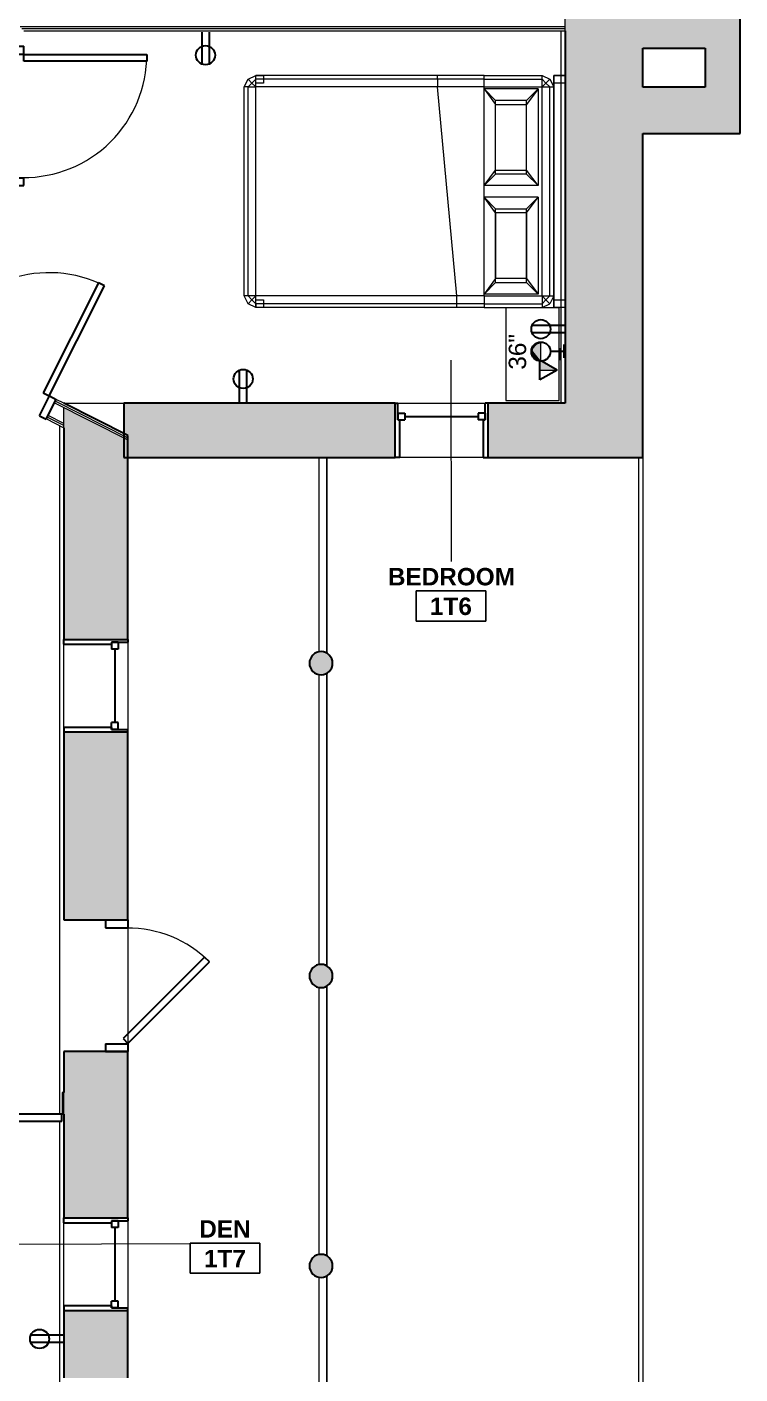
# Model space of a CAD drawing. Header units: inches. Extents: x -4688 to 1542, y -3558 to 978.
# Drawn here: x 1322.7 to 1507, y 351.4 to 699.5 of the extents above; entities that cross this region are included whole.
import ezdxf

# ---------------------------------------------------------------- set-up
doc = ezdxf.new("R2010")
doc.units = ezdxf.units.IN
doc.header["$MEASUREMENT"] = 0
doc.linetypes.add('Dash 1_16_', pattern=[0.125, 0.0625, -0.0625])
for name, color, linetype, lineweight in [('A-ANNO-NOTE', 131, 'Continuous', 40), ('A-AREA-IDEN', 2, 'Continuous', 9), ('A-DETL-GENF', 92, 'Continuous', 18), ('A-DOOR', 31, 'Continuous', 18), ('A-DOOR-FRAM', 31, 'Continuous', 30), ('A-FLOR', 192, 'Continuous', 18), ('A-FLOR-HRAL', 11, 'Continuous', 18), ('A-GLAZ', 151, 'Continuous', 18), ('A-WALL', 113, 'Continuous', 18), ('A-WALL-PATT', 111, 'Continuous', 18), ('G-IMPT', 8, 'Continuous', 9), ('I-FURN', 30, 'Continuous', 9), ('I-WALL', 2, 'Continuous', 18), ('S-COLS', 52, 'Continuous', 18)]:
    doc.layers.add(name, color=color, linetype=linetype, lineweight=lineweight)
doc.styles.add('Swis721 Lt BT', font='swissl.ttf', dxfattribs={"height": 4.5})
doc.styles.add('Swis721 Lt BT_B', font='', dxfattribs={"height": 4.5})
doc.styles.get('Swis721 Lt BT_B').set_extended_font_data('Swis721 Lt BT', bold=True)

# ---------------------------------------------------------------- blocks, each defined once
blk = doc.blocks.new('Single Flush - D9 2_6_ X 8_-7612847-1st Floor Power _ Signal')
at = {"layer": 'A-DOOR', "color": 8, "lineweight": 30}
for p, q in [((-6.17, 29.33), (-7.41, 28.09)), ((-7.41, 28.09), (13.67, 7.01)), ((14.91, 8.25), (-6.17, 29.33)), ((13.67, 7.01), (14.91, 8.25))]:
    blk.add_line(p, q, dxfattribs=at)
at = {"layer": 'A-DOOR', "lineweight": 9}
blk.add_arc((14.91, 8.25), 29.81, 135, 180.5, dxfattribs=at)
at = {"layer": 'A-DOOR-FRAM', "color": 8}
for p, q in [((-17, 2.5), (-17, 8.25)), ((-17, 8.25), (-15, 8.25)), ((-15, 2.5), (-15, 8.25)), ((15, 2.5), (15, 8.25)), ((15, 8.25), (17, 8.25)), ((17, 2.5), (17, 8.25)), ((-17, 2.5), (-15, 2.5)), ((15, 2.5), (17, 2.5))]:
    blk.add_line(p, q, dxfattribs=at)
blk = doc.blocks.new('Double Hung - 24_ x 48_-4891496-1st Floor Power _ Signal')
at = {"layer": 'A-GLAZ', "color": 8, "lineweight": 30}
for p, q in [((-12, 7), (-11.25, 7)), ((-11.25, 2.75), (-11.25, 7)), ((11.25, 2.75), (11.25, 7)), ((12, 7), (11.25, 7)), ((-11.25, 4.5), (-11.25, 2.75)), ((-11.25, 4.5), (-9.5, 4.5)), ((-9.5, 4.5), (-9.5, 2.75)), ((-9.5, 3.625), (9.5, 3.625)), ((9.5, 4.5), (9.5, 2.75)), ((11.25, 4.5), (9.5, 4.5)), ((11.25, 4.5), (11.25, 2.75)), ((-11.25, 2.75), (-9.5, 2.75)), ((-11.25, 2.75), (-10.75, 2.75)), ((-10.75, -7), (-10.75, 2.75)), ((11.25, 2.75), (9.5, 2.75)), ((10.75, 2.75), (11.25, 2.75)), ((10.75, 2.75), (10.75, -7)), ((-10.75, -7), (-12, -7)), ((10.75, -7), (12, -7))]:
    blk.add_line(p, q, dxfattribs=at)
blk = doc.blocks.new('Double Hung - 24_ x 48_-4891590-1st Floor Power _ Signal')
at = {"layer": 'A-GLAZ', "color": 8, "lineweight": 30}
for p, q in [((-12, 8.25), (-11.25, 8.25)), ((-11.25, 4), (-11.25, 8.25)), ((11.25, 4), (11.25, 8.25)), ((12, 8.25), (11.25, 8.25)), ((-11.25, 5.75), (-11.25, 4)), ((-11.25, 5.75), (-9.5, 5.75)), ((-11.25, 4), (-9.5, 4)), ((-11.25, 4), (-10.75, 4)), ((-10.75, -8.25), (-10.75, 4)), ((-9.5, 5.75), (-9.5, 4)), ((-9.5, 4.875), (9.5, 4.875)), ((9.5, 5.75), (9.5, 4)), ((11.25, 5.75), (9.5, 5.75)), ((11.25, 4), (9.5, 4)), ((10.75, 4), (11.25, 4)), ((10.75, 4), (10.75, -8.25)), ((11.25, 5.75), (11.25, 4)), ((-10.75, -8.25), (-12, -8.25)), ((10.75, -8.25), (12, -8.25))]:
    blk.add_line(p, q, dxfattribs=at)
blk = doc.blocks.new('Top Rail Type - Top Rail_Internal_-5166124-1st Floor Power _ Signal')
at = {"layer": 'A-FLOR-HRAL', "lineweight": 9}
for p, q in [((1398.24, 537.98), (1398.24, 588.25)), ((1400.24, 588.25), (1400.24, 537.62)), ((1398.24, 457.17), (1398.24, 532.18)), ((1400.24, 532.55), (1400.24, 456.8)), ((1398.24, 382.25), (1398.24, 451.37)), ((1400.24, 451.73), (1400.24, 381.88)), ((1398.24, 291.94), (1398.24, 376.44)), ((1400.24, 376.81), (1400.24, 291.94))]:
    blk.add_line(p, q, dxfattribs=at)
blk = doc.blocks.new('Top Rail Type - Top Rail_Internal_-V7-1st Floor Power _ Signal')
at = {"layer": 'A-FLOR-HRAL', "lineweight": 9}
for p, q in [((1398.24, 537.98), (1398.24, 588.25)), ((1400.24, 537.62), (1400.24, 588.25)), ((1398.24, 457.17), (1398.24, 532.18)), ((1400.24, 456.8), (1400.24, 532.55)), ((1398.24, 382.25), (1398.24, 451.37)), ((1400.24, 381.88), (1400.24, 451.73)), ((1398.24, 291.94), (1398.24, 376.44)), ((1400.24, 291.94), (1400.24, 376.81))]:
    blk.add_line(p, q, dxfattribs=at)
blk = doc.blocks.new('Concrete-Round-Column - upperbalconycolumns-5166636-1st Floor Power _ Signal')
at = {"layer": 'S-COLS', "lineweight": 9}
blk.add_hatch(color=7, dxfattribs=at).paths.add_polyline_path([(0, -3), (1.15, -2.77), (2.12, -2.12), (2.77, -1.15), (3, 0), (2.77, 1.15), (2.12, 2.12), (1.15, 2.77), (0, 3), (-1.15, 2.77), (-2.12, 2.12), (-2.77, 1.15), (-3, 0), (-2.77, -1.15), (-2.12, -2.12), (-1.15, -2.77)], flags=0)
at = {"layer": 'S-COLS', "color": 8, "lineweight": 30}
for start, end in [(360, 180), (180, 360)]:
    blk.add_arc((0, 0), 3, start, end, dxfattribs=at)
blk = doc.blocks.new('Barn Door - Solid - Int-F-WDSS-24_ x 84_ 2-7836327-1st Floor Power _ Signal')
at = {"layer": 'A-DETL-GENF', "lineweight": 9}
for p, q in [((17.91, 12), (23.91, 12)), ((17.91, 11.5), (17.91, 12)), ((17.91, 11.5), (23.91, 11.5)), ((23.91, 12.46), (23.91, 12)), ((24.62, 11.75), (23.91, 12.46)), ((24.62, 11.75), (23.91, 11.04)), ((23.91, 11.04), (23.91, 11.5))]:
    blk.add_line(p, q, dxfattribs=at)
at = {"layer": 'A-DOOR', "linetype": 'Dash 1_16_', "lineweight": 9}
for p, q in [((-12, 4.56), (36, 4.56)), ((-12, 4.56), (-12, 2.81)), ((36, 4.56), (36, 2.81)), ((-12, 2.81), (36, 2.81))]:
    blk.add_line(p, q, dxfattribs=at)
at = {"layer": 'A-DOOR', "lineweight": 30}
for p, q in [((11.91, 4.56), (-11.91, 4.56)), ((-11.91, 4.56), (-11.91, 2.81)), ((11.91, 2.81), (11.91, 4.56)), ((-11.91, 2.81), (11.91, 2.81))]:
    blk.add_line(p, q, dxfattribs=at)
blk = doc.blocks.new('Bed_762 - 12ZBED04_dwg-V123-1st Floor Power _ Signal')
at = {"layer": 'G-IMPT'}
for p, q in [((0, 60), (3, 60)), ((0, 60), (3, 60)), ((0, 60), (3, 60)), ((0, 60), (3, 60)), ((3, 60), (3, 0)), ((3, 57), (3, 60)), ((3, 60), (3, 58)), ((3, 60), (3, 58)), ((3, 60), (3, 0)), ((6, 60), (4, 59)), ((6, 60), (4, 59)), ((21, 60), (6, 60)), ((21, 60), (6, 60)), ((6, 59), (6, 60)), ((21, 60), (28, 60)), ((21, 60), (28, 60)), ((21, 59), (21, 60)), ((28, 60), (80, 60)), ((28, 60), (80, 60)), ((28, 60), (28, 59)), ((78, 58), (78, 60)), ((78, 58), (78, 60)), ((78, 60), (80, 60)), ((78, 60), (80, 60)), ((80, 60), (82, 59)), ((80, 60), (82, 59)), ((80, 59), (80, 60)), ((80, 60), (80, 58)), ((80, 60), (80, 58)), ((3, 58), (0, 58)), ((3, 58), (0, 58)), ((3, 57), (4, 59)), ((3, 57), (4, 59)), ((3, 57), (3, 3)), ((3, 57), (3, 3)), ((4, 57), (3, 57)), ((3, 3), (3, 57)), ((5, 58), (4, 59)), ((4, 57), (5, 58)), ((6, 57), (4, 57)), ((4, 57), (4, 3)), ((6, 59), (5, 58)), ((6, 57), (5, 58)), ((6, 57), (6, 59)), ((21, 59), (6, 59)), ((21, 57), (6, 57)), ((6, 57), (6, 3)), ((7, 31.5), (7, 56.5)), ((7, 56.5), (21, 56.5)), ((7, 56.5), (10, 53.5)), ((10, 52.5), (7, 56.5)), ((21, 56.5), (18, 53.5)), ((18, 52.5), (21, 56.5)), ((21, 57), (21, 59)), ((21, 59), (28, 59)), ((21, 57), (21, 56.5)), ((21, 57), (28, 57)), ((21, 56.5), (21, 31.5)), ((21, 56.5), (21, 31.5)), ((28, 59), (28, 57)), ((28, 59), (80, 59)), ((28, 57), (33, 3)), ((28, 57), (80, 57)), ((80, 58), (78, 58)), ((80, 58), (78, 58)), ((80, 59), (80, 57)), ((80, 59), (81, 58)), ((80, 57), (81, 58)), ((80, 57), (82, 57)), ((80, 57), (80, 3)), ((81, 58), (82, 59)), ((81, 58), (82, 57)), ((82, 59), (83, 57)), ((82, 59), (83, 57)), ((82, 57), (83, 57)), ((82, 57), (82, 3)), ((83, 57), (83, 3)), ((83, 57), (83, 3)), ((18, 53.5), (10, 53.5)), ((10, 53.5), (10, 52.5)), ((10, 52.5), (10, 35.5)), ((10, 35.5), (10, 52.5)), ((10, 52.5), (18, 52.5)), ((18, 53.5), (18, 52.5)), ((18, 52.5), (18, 35.5)), ((18, 35.5), (18, 52.5)), ((10, 35.5), (7, 31.5)), ((10, 35.5), (10, 34.5)), ((10, 35.5), (18, 35.5)), ((18, 35.5), (18, 34.5)), ((18, 35.5), (21, 31.5)), ((7, 31.5), (10, 34.5)), ((7, 31.5), (21, 31.5)), ((18, 34.5), (10, 34.5)), ((21, 31.5), (18, 34.5)), ((21, 31.5), (21, 28.5)), ((7, 3.5), (7, 28.5)), ((7, 28.5), (21, 28.5)), ((10, 25.5), (7, 28.5)), ((7, 28.5), (10, 24.5)), ((18, 25.5), (21, 28.5)), ((21, 28.5), (18, 24.5)), ((21, 28.5), (21, 3.5)), ((21, 28.5), (21, 3.5)), ((10, 25.5), (10, 24.5)), ((10, 25.5), (18, 25.5)), ((10, 24.5), (10, 7.5)), ((18, 24.5), (10, 24.5)), ((10, 24.5), (10, 7.5)), ((18, 25.5), (18, 24.5)), ((18, 24.5), (18, 7.5)), ((18, 24.5), (18, 7.5)), ((7, 3.5), (10, 7.5)), ((10, 7.5), (10, 6.5)), ((18, 7.5), (10, 7.5)), ((18, 7.5), (18, 6.5)), ((21, 3.5), (18, 7.5)), ((10, 6.5), (7, 3.5)), ((7, 3.5), (21, 3.5)), ((10, 6.5), (18, 6.5)), ((21, 3.5), (18, 6.5)), ((21, 3.5), (21, 3)), ((0, 2), (3, 2)), ((0, 2), (3, 2)), ((3, 0), (0, 0)), ((4, 1), (3, 3)), ((4, 1), (3, 3)), ((4, 3), (3, 3)), ((3, 0), (3, 3)), ((3, 2), (3, 0)), ((3, 2), (3, 0)), ((6, 3), (4, 3)), ((5, 2), (4, 3)), ((5, 2), (4, 1)), ((6, 0), (4, 1)), ((6, 0), (4, 1)), ((6, 3), (5, 2)), ((6, 1), (5, 2)), ((21, 3), (6, 3)), ((6, 3), (6, 1)), ((21, 1), (6, 1)), ((6, 1), (6, 0)), ((21, 0), (6, 0)), ((21, 3), (21, 1)), ((21, 3), (33, 3)), ((21, 1), (21, 0)), ((21, 1), (33, 1)), ((21, 0), (33, 0)), ((33, 1), (33, 3)), ((33, 3), (80, 3)), ((33, 1), (33, 0)), ((33, 1), (80, 1)), ((33, 0), (80, 0)), ((78, 0), (78, 2)), ((78, 0), (78, 2)), ((78, 2), (80, 2)), ((78, 2), (80, 2)), ((82, 3), (80, 3)), ((80, 3), (81, 2)), ((80, 3), (80, 1)), ((81, 2), (80, 1)), ((80, 2), (80, 0)), ((80, 2), (80, 0)), ((82, 1), (80, 0)), ((82, 1), (80, 0)), ((80, 1), (80, 0)), ((82, 3), (81, 2)), ((81, 2), (82, 1)), ((83, 3), (82, 1)), ((83, 3), (82, 1)), ((82, 3), (83, 3)), ((0, 0), (3, 0)), ((3, 0), (0, 0)), ((3, 0), (0, 0)), ((21, 0), (6, 0)), ((21, 0), (33, 0)), ((33, 0), (80, 0)), ((80, 0), (78, 0)), ((80, 0), (78, 0))]:
    blk.add_line(p, q, dxfattribs=at)
blk = doc.blocks.new('Bed_762 - Bed_762-V124-1st Floor Power _ Signal')
blk.add_blockref('Bed_762 - 12ZBED04_dwg-V123-1st Floor Power _ Signal', (0, 0))
blk = doc.blocks.new('Single Flush - D2 2_8_ X 8_-7836343-1st Floor Power _ Signal')
at = {"layer": 'A-DOOR', "lineweight": 30}
for p, q in [((14.15625, 34.625), (14.15625, 2.8125)), ((15.90625, 34.625), (14.15625, 34.625)), ((15.90625, 2.8125), (15.90625, 34.625)), ((14.15625, 2.8125), (15.90625, 2.8125))]:
    blk.add_line(p, q, dxfattribs=at)
at = {"layer": 'A-DOOR', "lineweight": 9}
blk.add_arc((15.90625, 2.8125), 31.8125, 90, 180.5, dxfattribs=at)
at = {"layer": 'A-DOOR-FRAM'}
for p, q in [((-18, -2.9375), (-18, 2.8125)), ((-18, 2.8125), (-16, 2.8125)), ((-16, -2.9375), (-16, 2.8125)), ((16.000004, -2.9375), (16.000004, 2.8125)), ((16.000004, 2.8125), (18.000004, 2.8125)), ((18.000004, -2.9375), (18.000004, 2.8125)), ((-18, -2.9375), (-16, -2.9375)), ((16.000004, -2.9375), (18.000004, -2.9375))]:
    blk.add_line(p, q, dxfattribs=at)
blk = doc.blocks.new('Single Flush - D2 2_8_ X 8_-7767546-1st Floor Power _ Signal')
at = {"layer": 'A-DOOR', "lineweight": 30}
for p, q in [((14.15625, -2.8125), (15.90625, -2.8125)), ((14.15625, -34.625), (14.15625, -2.8125)), ((15.90625, -2.8125), (15.90625, -34.625)), ((15.90625, -34.625), (14.15625, -34.625))]:
    blk.add_line(p, q, dxfattribs=at)
at = {"layer": 'A-DOOR', "lineweight": 9}
blk.add_arc((15.90625, -2.8125), 31.8125, 179.5, 270, dxfattribs=at)
at = {"layer": 'A-DOOR-FRAM'}
for p, q in [((-18, 2.9375), (-18, -2.8125)), ((-18, 2.9375), (-16, 2.9375)), ((-16, 2.9375), (-16, -2.8125)), ((16.000004, 2.9375), (16.000004, -2.8125)), ((16.000004, 2.9375), (18.000004, 2.9375)), ((18.000004, 2.9375), (18.000004, -2.8125)), ((-18, -2.8125), (-16, -2.8125)), ((16.000004, -2.8125), (18.000004, -2.8125))]:
    blk.add_line(p, q, dxfattribs=at)
blk = doc.blocks.new('Bed_Side_Table_5122 - T-4-6544423-1st Floor Power _ Signal')
at = {"layer": 'I-FURN'}
for p, q in [((12, 3.99), (-12, 3.99)), ((-12, 3.99), (-12, -9.79)), ((12, -9.79), (12, 3.99)), ((-12, -9.79), (-1.38, -9.79)), ((-1.38, -9.79), (-1.38, -10)), ((-1.38, -9.79), (1.38, -9.79)), ((-1.38, -10), (1.38, -10)), ((1.38, -10), (1.38, -9.79)), ((1.38, -9.79), (12, -9.79))]:
    blk.add_line(p, q, dxfattribs=at)
blk = doc.blocks.new('Room Tag - Room Name and Number-3379422-1st Floor Power _ Signal')
at = {"layer": 'A-AREA-IDEN'}
for p, q in [((-0.1881, -0.1636), (-0.1881, -0.0018)), ((-0.1881, -0.0018), (0.1869, -0.0018)), ((0.1869, -0.0018), (-0.1881, -0.0018)), ((-0.1881, -0.0018), (-0.1881, -0.1636)), ((0.1869, -0.0018), (0.1869, -0.1636)), ((0.1869, -0.1636), (0.1869, -0.0018)), ((0.1869, -0.1636), (-0.1881, -0.1636)), ((-0.1881, -0.1636), (0.1869, -0.1636))]:
    blk.add_line(p, q, dxfattribs=at)

msp = doc.modelspace()

# ---------------------------------------------------------------- hatches: boundary and pattern name
at = {"layer": 'A-ANNO-NOTE', "lineweight": 9}
for points in [[(1455.48, 613.29), (1454.7, 617.65), (1453.28, 616.05)], [(1453.28, 616.05), (1454.7, 617.65), (1453.55, 616.71), (1453.45, 616.47)], [(1453.55, 616.71), (1454.7, 617.65), (1453.95, 617.2)], [(1454.01, 617.25), (1454.7, 617.65), (1454.48, 617.56)], [(1455.48, 613.29), (1455.48, 617.79), (1454.7, 617.65), (1454.91, 616.47)], [(1454.7, 617.65), (1455.48, 617.79), (1455.08, 617.75)], [(1455.48, 613.29), (1455.56, 613.29), (1455.48, 617.79), (1455.48, 616.47)], [(1455.56, 613.29), (1455.56, 617.78), (1455.48, 617.79), (1455.5, 616.47)], [(1453.24, 615.26), (1453.28, 616.05), (1453.22, 615.42)], [(1453.55, 614.36), (1453.28, 616.05), (1453.24, 615.26)], [(1453.55, 614.36), (1453.24, 615.26), (1453.3, 614.95)], [(1455.48, 613.29), (1453.28, 616.05), (1453.55, 614.36)], [(1455.48, 613.29), (1453.55, 614.36), (1454.48, 613.52)], [(1454.48, 613.52), (1453.55, 614.36), (1453.95, 613.87)], [(1455.48, 613.29), (1454.48, 613.52), (1454.85, 613.37)], [(1459.77, 610.86), (1455.3, 613.44), (1455.3, 610.86)]]:
    msp.add_hatch(color=256, dxfattribs=at).paths.add_polyline_path(points, flags=0)
at = {"layer": 'A-WALL-PATT', "lineweight": 9}
for points in [[(1481.87, 602.25), (1481.87, 737.41), (1461.87, 737.41), (1461.87, 602.25), (1478.37, 602.25)], [(1498.03, 694.04), (1498.03, 705.04), (1481.87, 705.04), (1481.87, 694.04)], [(1507.03, 683.97), (1507.03, 705.04), (1498.03, 705.04), (1498.03, 683.97)], [(1507.03, 671.97), (1507.03, 683.97), (1481.87, 683.97), (1481.87, 671.97)]]:
    msp.add_hatch(color=7, dxfattribs=at).paths.add_polyline_path(points, flags=0)
h = msp.add_hatch(color=7, dxfattribs=at)
h.paths.add_polyline_path([(1481.87, 588.25), (1481.87, 602.25), (1441.87, 602.25), (1441.87, 588.25), (1478.37, 588.25)], flags=0)
h.paths.add_polyline_path([(1417.87, 588.25), (1417.87, 602.25), (1347.81, 602.25), (1347.81, 588.25), (1371.29, 588.25)], flags=0)
h = msp.add_hatch(color=7, dxfattribs=at)
h.paths.add_polyline_path([(1348.81, 300.1), (1348.81, 326.41), (1332.31, 326.41), (1332.31, 300.1)], flags=0)
h.paths.add_polyline_path([(1348.81, 350.41), (1348.81, 367.75), (1332.31, 367.75), (1332.31, 350.41)], flags=0)
h.paths.add_polyline_path([(1348.81, 391.75), (1348.81, 434.75), (1332.31, 434.75), (1332.31, 391.75)], flags=0)
h.paths.add_polyline_path([(1348.81, 468.75), (1348.81, 517.25), (1332.31, 517.25), (1332.31, 468.75)], flags=0)
h.paths.add_polyline_path([(1332.31, 541.25), (1348.81, 541.25), (1348.81, 592.79), (1332.31, 601.12), (1332.31, 577.52)], flags=0)

# ---------------------------------------------------------------- linework, layer by layer
at = {"layer": 'A-ANNO-NOTE', "lineweight": 30}
for p, q in [((1367.91, 698.19), (1367.91, 689.92)), ((1369.83, 698.19), (1369.83, 689.92)), ((1461.54, 622.38), (1453.28, 622.38)), ((1461.54, 620.46), (1453.28, 620.46)), ((1461.54, 613.98), (1461.54, 617.49)), ((1459.77, 610.86), (1455.3, 613.44)), ((1455.3, 608.29), (1455.3, 613.44)), ((1461.54, 615.62), (1458.04, 615.62)), ((1377.67, 602.57), (1377.67, 610.84)), ((1379.58, 602.57), (1379.58, 610.84)), ((1459.77, 610.86), (1455.3, 608.29)), ((1331.99, 361.44), (1323.72, 361.44)), ((1331.99, 359.52), (1323.72, 359.52))]:
    msp.add_line(p, q, dxfattribs=at)
at = {"layer": 'A-ANNO-NOTE', "lineweight": 9}
for p, q in [((1455.56, 613.29), (1455.56, 617.78)), ((1459.77, 610.86), (1455.3, 613.44)), ((1455.3, 613.44), (1455.3, 610.86)), ((1455.3, 610.86), (1459.77, 610.86))]:
    msp.add_line(p, q, dxfattribs=at)
at = {"layer": 'A-ANNO-NOTE', "lineweight": 30}
for centre in [(1368.87, 692.21), (1455.56, 621.42), (1455.56, 615.62), (1378.63, 608.55), (1326, 360.48)]:
    msp.add_circle(centre, 2.47, dxfattribs=at)
at = {"layer": 'A-ANNO-NOTE', "lineweight": 9}
msp.add_arc((1455.47, 615.54), 2.25, 87.6427, 272.3573, dxfattribs=at)
at = {"layer": 'A-AREA-IDEN'}
for p, q in [((1432.28, 613.39), (1432.34, 561.34)), ((1319.06, 384.93), (1364.93, 385.12))]:
    msp.add_line(p, q, dxfattribs=at)
at = {"layer": 'A-FLOR'}
for p, q in [((1460.83, 602.25), (1460.83, 698.51)), ((1332.31, 602.25), (1347.81, 602.25)), ((1331.27, 418.52), (1331.27, 596.47)), ((1348.81, 468.75), (1348.81, 434.75)), ((1331.27, 300.1), (1331.27, 416.77))]:
    msp.add_line(p, q, dxfattribs=at)
at = {"layer": 'A-WALL', "color": 8, "lineweight": 30}
for p, q in [((1507.03, 671.97), (1507.03, 705.04)), ((1461.87, 698.51), (1461.87, 602.25)), ((1481.87, 683.97), (1481.87, 694.04)), ((1481.87, 694.04), (1498.03, 694.04)), ((1498.03, 694.04), (1498.03, 683.97)), ((1498.03, 683.97), (1481.87, 683.97)), ((1481.87, 588.25), (1481.87, 671.97)), ((1481.87, 671.97), (1507.03, 671.97)), ((1348.81, 593.91), (1332.31, 602.25)), ((1417.87, 602.25), (1347.81, 602.25)), ((1347.81, 602.25), (1347.81, 588.25)), ((1417.87, 588.25), (1417.87, 602.25)), ((1461.87, 602.25), (1441.87, 602.25)), ((1441.87, 602.25), (1441.87, 588.25)), ((1332.31, 595.94), (1332.31, 541.25)), ((1348.81, 541.25), (1348.81, 593.91)), ((1347.81, 588.25), (1417.87, 588.25)), ((1441.87, 588.25), (1481.87, 588.25)), ((1332.31, 541.25), (1348.81, 541.25)), ((1348.81, 517.25), (1332.31, 517.25)), ((1332.31, 517.25), (1332.31, 468.75)), ((1348.81, 468.75), (1348.81, 517.25)), ((1332.31, 468.75), (1348.81, 468.75)), ((1348.81, 434.75), (1332.31, 434.75)), ((1332.31, 434.75), (1332.31, 424.14)), ((1348.81, 391.75), (1348.81, 434.75)), ((1332.31, 418.52), (1332.31, 391.75)), ((1332.31, 391.75), (1348.81, 391.75)), ((1348.81, 367.75), (1332.31, 367.75)), ((1332.31, 367.75), (1332.31, 350.41)), ((1348.81, 350.41), (1348.81, 367.75))]:
    msp.add_line(p, q, dxfattribs=at)
at = {"layer": 'A-WALL'}
for p, q in [((1461.87, 698.51), (1461.87, 703.14)), ((1461.87, 699.51), (1320.94, 699.51)), ((1461.87, 699.01), (1321.44, 699.01)), ((1329.86, 602.36), (1348.81, 592.79)), ((1330.09, 602.81), (1348.81, 593.35)), ((1332.31, 597.06), (1328.23, 599.12)), ((1332.31, 595.94), (1332.31, 601.12)), ((1332.31, 596.5), (1328, 598.68)), ((1332.31, 423.64), (1331.87, 423.64)), ((1332.31, 423.14), (1331.87, 423.14)), ((1332.31, 418.52), (1332.31, 424.14)), ((1332.31, 419.52), (1331.87, 419.52)), ((1332.31, 419.02), (1331.87, 419.02))]:
    msp.add_line(p, q, dxfattribs=at)
at = {"layer": 'A-WALL', "lineweight": 9}
for p, q in [((1417.87, 602.25), (1441.87, 602.25)), ((1441.87, 588.25), (1417.87, 588.25)), ((1332.31, 517.25), (1332.31, 541.25)), ((1348.81, 541.25), (1348.81, 517.25)), ((1332.31, 367.75), (1332.31, 391.75)), ((1348.81, 391.75), (1348.81, 367.75))]:
    msp.add_line(p, q, dxfattribs=at)
at = {"layer": 'I-WALL'}
for p, q in [((1321.94, 698.51), (1461.87, 698.51)), ((1330.31, 603.25), (1327.78, 598.23)), ((1332.31, 602.25), (1330.31, 603.25)), ((1327.78, 598.23), (1332.31, 595.94)), ((1332.31, 424.14), (1331.87, 424.14)), ((1331.87, 424.14), (1331.87, 418.52)), ((1331.87, 418.52), (1332.31, 418.52))]:
    msp.add_line(p, q, dxfattribs=at)
at = {"layer": 'I-WALL', "lineweight": 9}
for p, q in [((1480.87, 309.94), (1480.87, 588.25)), ((1481.87, 588.25), (1481.87, 309.94))]:
    msp.add_line(p, q, dxfattribs=at)

# ---------------------------------------------------------------- block references
at = {"layer": 'A-AREA-IDEN', "xscale": 47.99999999999997, "yscale": 47.99999999999997, "zscale": 47.99999999999997}
for p in [(1432.34, 553.85), (1373.95, 385.3)]:
    msp.add_blockref('Room Tag - Room Name and Number-3379422-1st Floor Power _ Signal', p, dxfattribs=at)
at = {"layer": 'A-DOOR'}
for name, p, rotation in [('Single Flush - D2 2_8_ X 8_-7767546-1st Floor Power _ Signal', (1319.12, 676.51), 90), ('Single Flush - D2 2_8_ X 8_-7836343-1st Floor Power _ Signal', (1312.98, 608.86), 333.2113501416579), ('Single Flush - D9 2_6_ X 8_-7612847-1st Floor Power _ Signal', (1340.56, 451.75), 269.9999999999999), ('Barn Door - Solid - Int-F-WDSS-24_ x 84_ 2-7836327-1st Floor Power _ Signal', (1319.87, 421.33), 180)]:
    msp.add_blockref(name, p, dxfattribs=dict(at, rotation=rotation))
at = {"layer": 'A-FLOR-HRAL', "lineweight": 9}
for name in ['Top Rail Type - Top Rail_Internal_-5166124-1st Floor Power _ Signal', 'Top Rail Type - Top Rail_Internal_-V7-1st Floor Power _ Signal']:
    msp.add_blockref(name, (0, 0), dxfattribs=at)
at = {"layer": 'A-GLAZ'}
msp.add_blockref('Double Hung - 24_ x 48_-4891496-1st Floor Power _ Signal', (1429.87, 595.25), dxfattribs=at)
at = {"layer": 'A-GLAZ', "rotation": 269.9999999999999}
for p in [(1340.56, 529.25), (1340.56, 379.75)]:
    msp.add_blockref('Double Hung - 24_ x 48_-4891590-1st Floor Power _ Signal', p, dxfattribs=at)
at = {"layer": 'I-FURN'}
for name, p, rotation in [('Bed_762 - Bed_762-V124-1st Floor Power _ Signal', (1461.87, 687), 180), ('Bed_Side_Table_5122 - T-4-6544423-1st Floor Power _ Signal', (1450.52, 614.94), 89.9999999999999)]:
    msp.add_blockref(name, p, dxfattribs=dict(at, rotation=rotation))
at = {"layer": 'S-COLS', "lineweight": 9}
for p in [(1398.74, 535.08), (1398.74, 454.27), (1398.74, 379.34)]:
    msp.add_blockref('Concrete-Round-Column - upperbalconycolumns-5166636-1st Floor Power _ Signal', p, dxfattribs=at)

# ---------------------------------------------------------------- texts
at = {"layer": 'A-ANNO-NOTE', "lineweight": 9, "insert": (1447.24, 610.94), "char_height": 4.5, "width": 10.302, "attachment_point": 1, "rotation": 90, "style": 'Swis721 Lt BT'}
msp.add_mtext('36"', dxfattribs=at)
at = {"layer": 'A-AREA-IDEN', "char_height": 4.5, "attachment_point": 1, "style": 'Swis721 Lt BT_B'}
for s, insert, width in [('BEDROOM', (1416.02, 559.71), 39.39), ('1T6', (1426.89, 552.05), 12.726), ('DEN', (1367.27, 391.16), 16.059), ('1T7', (1368.5, 383.5), 12.726)]:
    msp.add_mtext(s, dxfattribs=dict(at, insert=insert, width=width))

doc.saveas('drawing.dxf')
